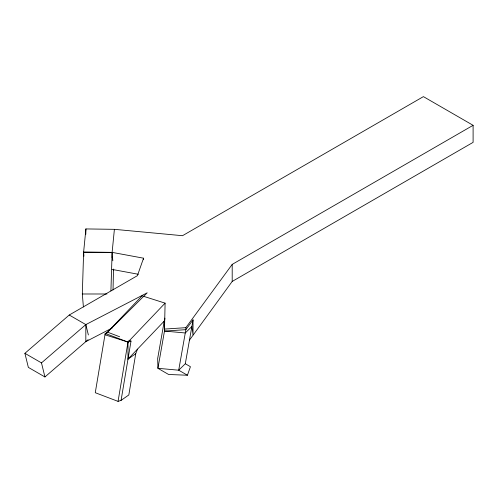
<?xml version="1.0" encoding="UTF-8"?>
<svg xmlns="http://www.w3.org/2000/svg" width="498" height="498" viewBox="0 0 498 498"><rect width="100%" height="100%" fill="white"/><g stroke="black" fill="none" stroke-linecap="round" stroke-linejoin="round"><path stroke-width="0.75" d="M85.812 234.29L85.911 228.931L114.397 229.329L182.505 235.703L423.406 96.624L473.1 125.315L473.1 142.353L232.199 281.438L189.458 340.14M113.507 269.169L113.034 289.961M119.62 336.754L108.228 332.421L105.203 333.417L95.267 392.71L118.057 401.376L121.076 400.38L131.018 341.086L127.992 342.082L104.978 334.774L142.079 295.831L165.099 303.139L164.483 331.077L157.922 368.308L168.61 374.484L187.435 375.237L190.435 366.709L185.3 363.745L193.037 319.865L185.854 329.67L178.707 370.201L187.435 375.237M83.396 306.973L82.319 293.994L83.62 252.386L112.118 252.374L143.549 258.194L143.549 259.744M110.917 290.907L112.118 252.374L114.397 229.329M83.932 256.202L83.633 251.976L85.911 228.931M118.057 401.376L127.992 342.082L165.099 303.139M137.504 349.135L135.736 353.698L128.82 394.951L121.076 400.38M143.549 258.194L137.411 275.668L69.247 315.022L24.9 353.319L28.349 367.387L44.932 376.961L88.127 339.655M164.234 321.26L164.483 331.077L185.854 329.67L185.854 327.672L232.199 264.394L473.1 125.315M105.203 333.417L127.992 342.082L127.992 359.12L164.564 320.737M106.609 333.15L147.209 292.812L85.83 324.596L41.483 362.893L44.932 376.961M185.3 363.745L178.707 370.201L157.922 368.308L157.673 358.492L164.788 318.11L164.788 319.61M127.992 359.12L135.736 353.698M112.038 328.064L85.83 341.64L85.83 324.596L69.247 315.022M185.854 327.672L164.483 329.078L164.483 331.077L185.275 332.969L191.861 326.514L193.037 334.905L193.037 319.865M82.319 293.994L106.97 293.988M83.633 251.976L112.118 252.374L112.118 257.796M112.118 269.418L138.313 274.267M128.882 340.271L131.018 341.086M24.9 353.319L41.483 362.893M85.83 324.596L88.37 334.961M112.498 256.956L112.816 260.771M113.6 269.144L113.637 270.694M232.199 264.394L232.199 281.438"/></g></svg>
